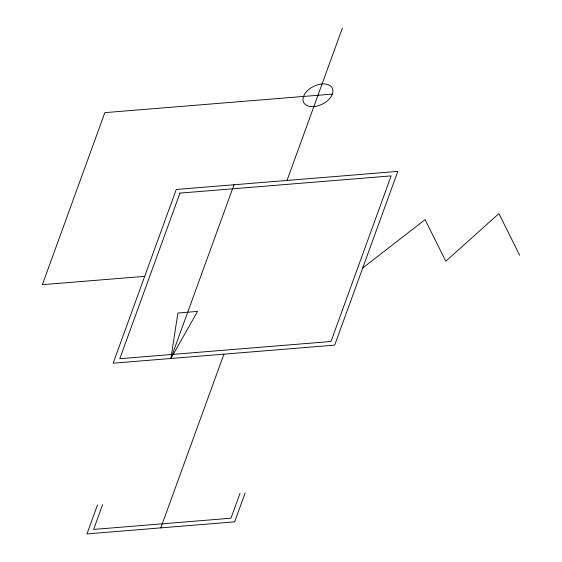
<?xml version="1.0" encoding="UTF-8"?>
<svg xmlns="http://www.w3.org/2000/svg" width="562" height="562" viewBox="0 0 562 562"><rect width="100%" height="100%" fill="white"/><g stroke="black" fill="none" stroke-linecap="round" stroke-linejoin="round"><path stroke-width="0.84" d="M170.911 358.486L177.887 313.02L197.557 311.411L170.911 358.486L234.017 184.765M97.486 504.95L86.969 533.9L234.663 521.852L245.18 492.902M102.656 504.528L93.615 529.425L230.968 518.22L240.009 493.324M160.816 527.873L223.922 354.158M287.027 180.444L342.37 28.1M362.701 268.011L425.076 219.63L445.785 261.232L498.916 213.602L519.632 255.211M332.395 94.086L104.862 112.646L42.368 284.681L144.708 276.335M176.257 189.478L113.152 363.192L334.692 345.124L397.798 171.403L176.257 189.478M179.959 193.11L119.797 358.718L330.99 341.492L391.152 175.878L179.959 193.11M313.687 106.583A16.017 9.884 -26.5 0 0 332.556 88.698A16.017 9.884 -26.5 0 0 307.667 90.496A16.017 9.884 -26.5 0 0 313.687 106.583"/></g></svg>
